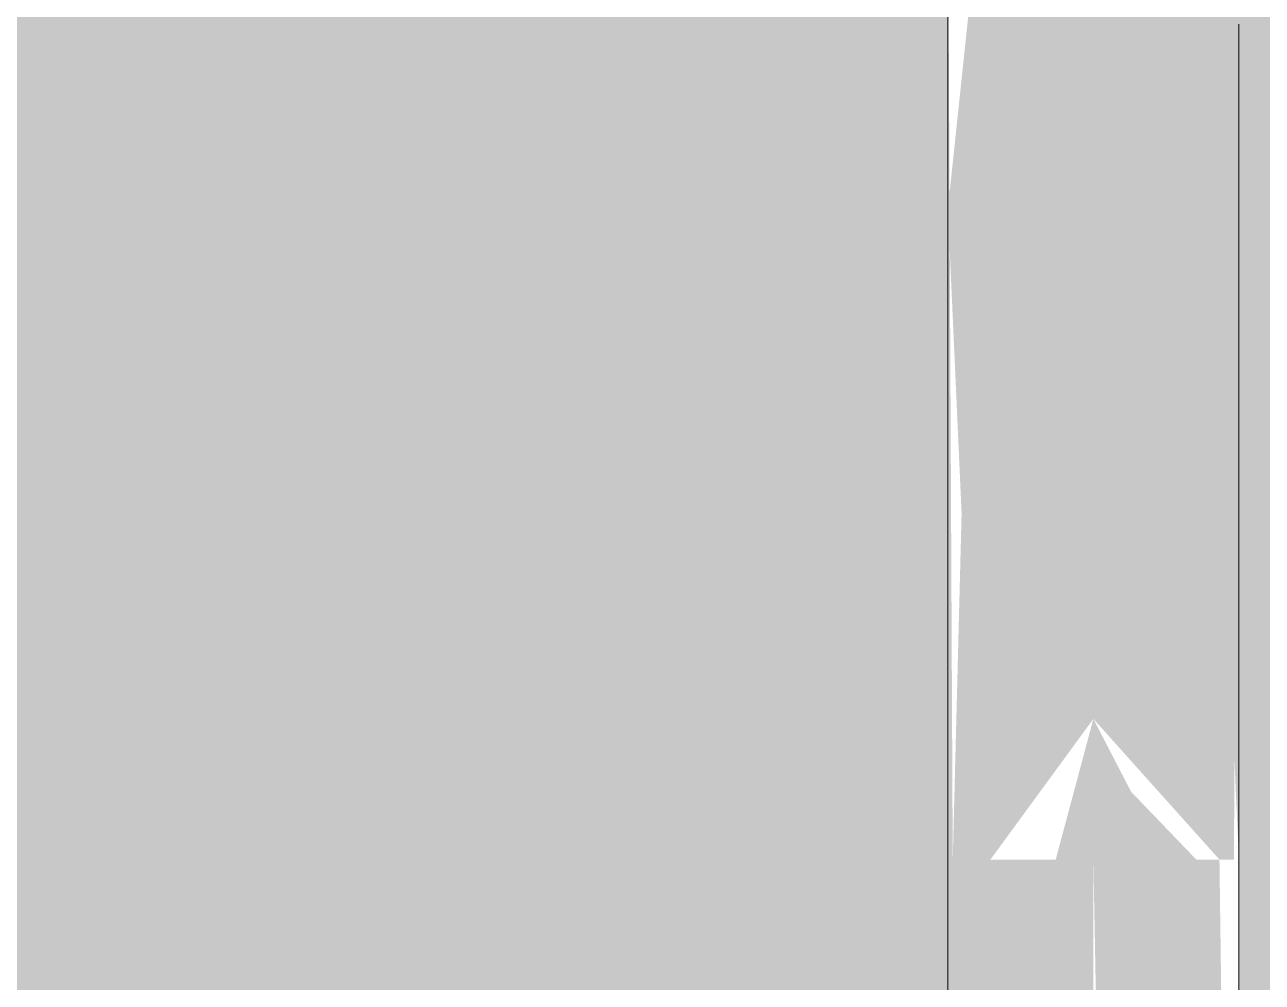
# Model space of a CAD drawing. Header units: inches. Extents: x -26493 to -10162, y -132 to 713.
# Drawn here: x -25908.85 to -25906.725, y 292.039 to 293.684 of the extents above; entities that cross this region are included whole.
import ezdxf

# ---------------------------------------------------------------- set-up
doc = ezdxf.new("R2010")
doc.units = ezdxf.units.IN
doc.header["$MEASUREMENT"] = 0
doc.layers.add('Q-SPCQ', color=91, linetype='Continuous', lineweight=9)

# ---------------------------------------------------------------- blocks, each defined once
blk = doc.blocks.new('Basketball_Backstop-Performance_Sports_Systems-3103-Ceiling_Hung - 27_-0_ to 27_-11 7_8_-V84-Section 13')
at = {"layer": 'Q-SPCQ'}
h = blk.add_hatch(color=256, dxfattribs=at)
h.paths.add_polyline_path([(-25907.0152, 292.4917), (-25907.0799, 292.25), (-25907.0152, 292.25)], flags=0)
h.paths.add_polyline_path([(-25907.2317, 292.25), (-25907.192, 292.25), (-25907.0152, 292.4917), (-25907.0152, 294.4436), (-25907.1729, 294.4287), (-25907.2211, 294.037), (-25907.2013, 293.9712), (-25907.2651, 293.3674), (-25907.2415, 292.8447), (-25907.2567, 292.25)], flags=0)
h = blk.add_hatch(color=256, dxfattribs=at)
h.paths.add_polyline_path([(-25907.0152, 292.4917), (-25907.0152, 292.25), (-25906.8902, 292.25)], flags=0)
h.paths.add_polyline_path([(-25906.7737, 292.25), (-25906.7664, 294.2264), (-25906.7906, 294.3156), (-25906.8096, 294.3766), (-25907.0152, 294.4436), (-25907.0152, 292.4917), (-25906.7987, 292.25)], flags=0)
h = blk.add_hatch(color=256, dxfattribs=at)
h.paths.add_polyline_path([(-25880.0091, 292.25), (-25877.0152, 292.25), (-25877.0152, 294), (-25906.8266, 293.97), (-25906.7889, 293.4779), (-25906.8053, 293.125), (-25906.7652, 292.25), (-25897.2883, 292.25)], flags=0)
h.paths.add_polyline_path([(-25907.2652, 292.25), (-25907.2567, 292.25), (-25907.2652, 294), (-25937.0152, 294), (-25937.0152, 292.25), (-25914.5675, 292.25)], flags=0)
h.paths.add_polyline_path([(-25906.8902, 292.25), (-25906.8384, 292.25), (-25906.9505, 292.3666)], flags=0)
h = blk.add_hatch(color=256, dxfattribs=at)
h.paths.add_polyline_path([(-25877.0152, 290.5), (-25877.0152, 292.25), (-25906.7652, 292.25), (-25906.7652, 290.5), (-25906.1402, 290.5289), (-25906.1402, 291.433), (-25905.9527, 291.375), (-25905.9279, 290.5), (-25880.0091, 290.5)], flags=0)
h.paths.add_polyline_path([(-25907.2652, 290.5), (-25907.2652, 292.25), (-25937.0152, 292.25), (-25937.0152, 290.5), (-25908.0777, 290.5309), (-25908.0777, 291.433), (-25907.8902, 291.375), (-25907.8902, 290.5)], flags=0)
h = blk.add_hatch(color=256, dxfattribs=at)
h.paths.add_polyline_path([(-25907.0152, 288.75), (-25907.0152, 289.0625), (-25907.2652, 289.0625), (-25907.2317, 288.75), (-25907.0799, 288.75)], flags=0)
h.paths.add_polyline_path([(-25907.2567, 289.6875), (-25907.0152, 289.7281), (-25907.0152, 292.25), (-25907.2652, 292.25), (-25907.259, 289.6875)], flags=0)
h = blk.add_hatch(color=256, dxfattribs=at)
h.paths.add_polyline_path([(-25906.7737, 288.75), (-25906.7652, 288.75), (-25906.8023, 289.0625), (-25907.0152, 289.0625), (-25907.0152, 288.75), (-25906.7987, 288.75)], flags=0)
h.paths.add_polyline_path([(-25906.7804, 289.6875), (-25906.7652, 289.7281), (-25906.7987, 292.25), (-25907.0152, 292.25), (-25906.9679, 289.6875), (-25906.7987, 289.6875)], flags=0)
for p, q in [((-25907.2652, 292.25), (-25907.2652, 289.7281)), ((-25906.7652, 289.7281), (-25906.7652, 292.25))]:
    blk.add_line(p, q, dxfattribs=at)
at = {"layer": 'Q-SPCQ', "flags": 128}
for points in [[(-25907.2652, 293.6997), (-25907.2652, 293.6434), (-25907.2652, 293.5849), (-25907.2652, 293.5243), (-25907.2652, 293.4616), (-25907.2652, 293.397), (-25907.2652, 293.3306), (-25907.2652, 293.2624), (-25907.2652, 293.1927), (-25907.2652, 293.1214), (-25907.2652, 293.0487), (-25907.2652, 292.9747), (-25907.2652, 292.8996), (-25907.2652, 292.8234), (-25907.2652, 292.7464), (-25907.2652, 292.6685), (-25907.2652, 292.5899), (-25907.2652, 292.5108), (-25907.2652, 292.4313), (-25907.2652, 292.3515), (-25907.2652, 292.2716), (-25907.2652, 292.25)], [(-25906.7652, 292.25), (-25906.7652, 292.33), (-25906.7652, 292.4098), (-25906.7652, 292.4894), (-25906.7652, 292.5686), (-25906.7652, 292.6473), (-25906.7652, 292.7254), (-25906.7652, 292.8027), (-25906.7652, 292.8791), (-25906.7652, 292.9545), (-25906.7652, 293.0288), (-25906.7652, 293.1019), (-25906.7652, 293.1736), (-25906.7652, 293.2438), (-25906.7652, 293.3124), (-25906.7652, 293.3793), (-25906.7652, 293.4444), (-25906.7652, 293.5076), (-25906.7652, 293.5688), (-25906.7652, 293.6278), (-25906.7652, 293.6847)]]:
    blk.add_lwpolyline(points, dxfattribs=at)

msp = doc.modelspace()

# ---------------------------------------------------------------- block references
at = {"layer": 'Q-SPCQ'}
msp.add_blockref('Basketball_Backstop-Performance_Sports_Systems-3103-Ceiling_Hung - 27_-0_ to 27_-11 7_8_-V84-Section 13', (0, 0), dxfattribs=at)

doc.saveas('drawing.dxf')
